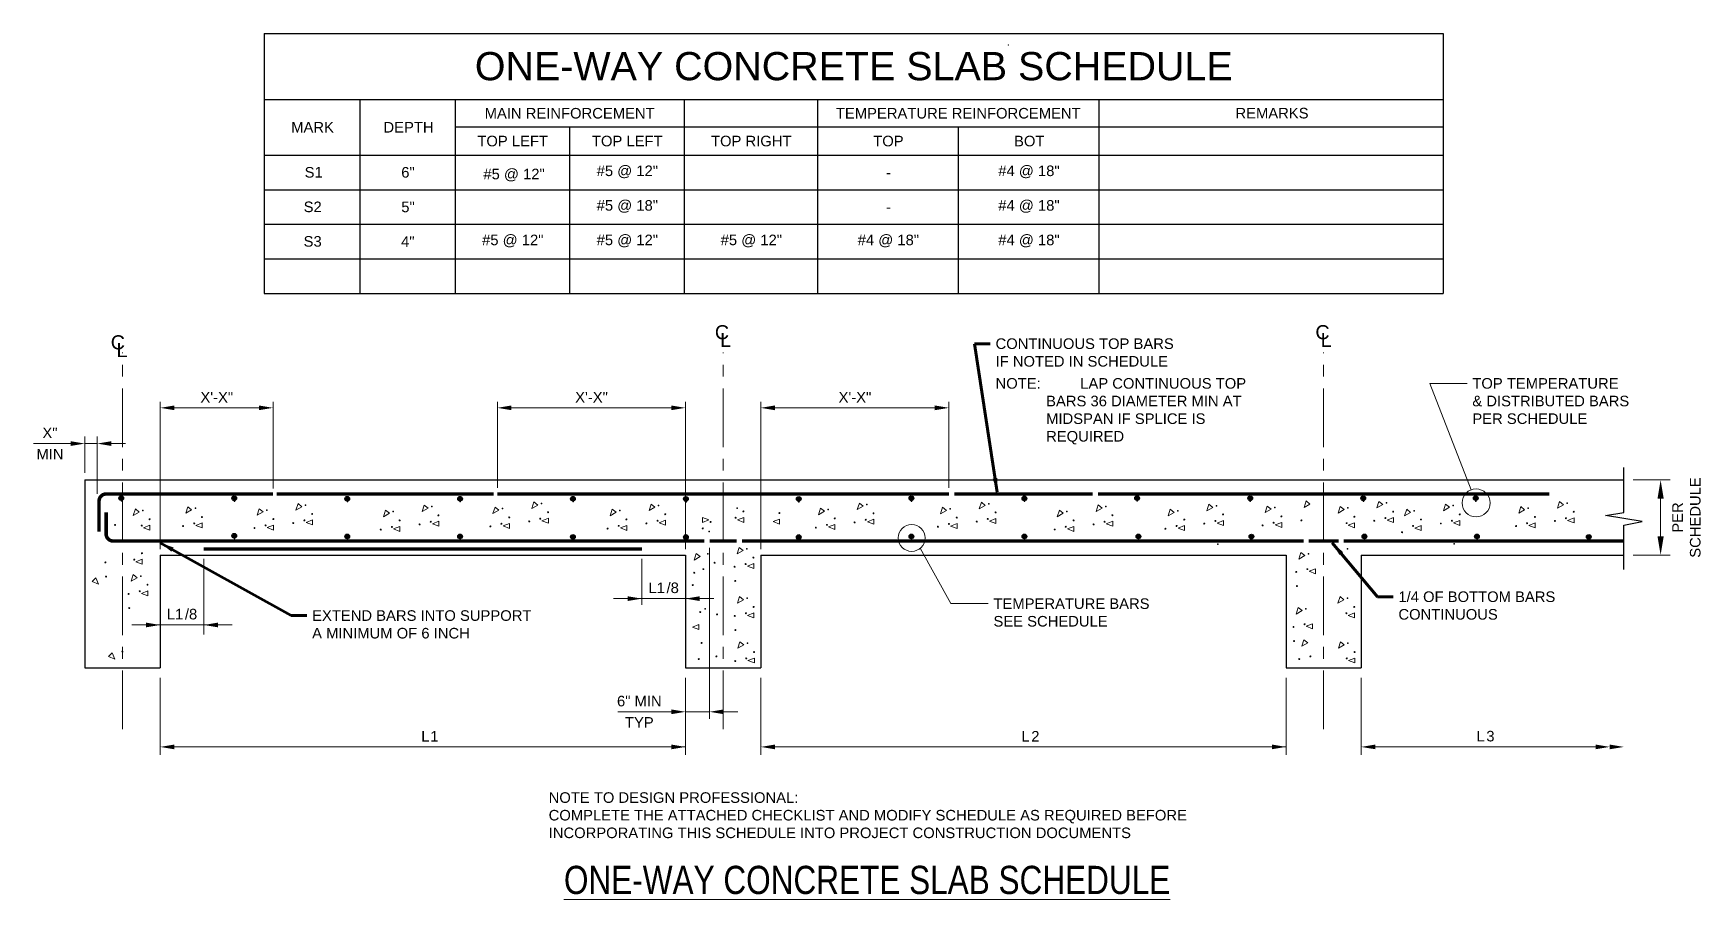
# Model space of a CAD drawing. Header units: inches. Extents: x 50 to 227, y 550 to 642.
import ezdxf

# ---------------------------------------------------------------- set-up
doc = ezdxf.new("R2010")
doc.units = ezdxf.units.IN
doc.header["$LTSCALE"] = 5
doc.header["$MEASUREMENT"] = 0
doc.linetypes.add('CENTER', pattern=[2, 1.25, -0.25, 0.25, -0.25])
doc.linetypes.add('HIDDEN', pattern=[0.375, 0.25, -0.125])
for name, color, linetype, lineweight in [('S-ANNO-DIMS', 1, 'Continuous', 20), ('S-ANNO-SCHD', 4, 'Continuous', 30), ('S-ANNO-TEXT', 7, 'Continuous', 20), ('S-DELT-PATT', 7, 'Continuous', 15), ('S-DETL', 3, 'Continuous', 30), ('S-GRID', 9, 'CENTER', 20)]:
    doc.layers.add(name, color=color, linetype=linetype, lineweight=lineweight)
doc.styles.add('Romans', font='arial.ttf')
doc.dimstyles.get("Standard").update_dxf_attribs({"dimtxt": 0.18, "dimasz": 0.18, "dimexe": 0.18, "dimexo": 0.0625, "dimgap": 0.09, "dimtad": 0, "dimtih": 1, "dimtoh": 1, "dimdec": 4, "dimzin": 0, "dimdsep": 46, "dimtxsty": 'Standard', "dimcen": 0.09, "dimadec": 0, "dimazin": 0, "dimtfac": 1, "dimtdec": 4, "dimtofl": 0, "dimtmove": 0, "dimatfit": 3, "dimfxl": 1, "dimtolj": 1, "dimtzin": 0, "dimarcsym": 0})

# ---------------------------------------------------------------- blocks, each defined once
blk = doc.blocks.new('*D0')
at = {"layer": 'Defpoints', "color": 0, "transparency": 16777216}
for p in [(56.44, 598.69), (55.13, 594.83), (56.44, 592.58)]:
    blk.add_point(p, dxfattribs=at)
at = {"layer": 'S-ANNO-DIMS', "transparency": 16777216}
for p, q in [((55.13, 595.58), (55.13, 599.44)), ((56.44, 593.33), (56.44, 599.44)), ((53.63, 598.69), (49.65, 598.69)), ((56.44, 598.69), (55.13, 598.69)), ((57.94, 598.69), (59.44, 598.69))]:
    blk.add_line(p, q, dxfattribs=at)
for points in [[(53.63, 598.94), (53.63, 598.44), (55.13, 598.69)], [(57.94, 598.94), (57.94, 598.44), (56.44, 598.69)]]:
    blk.add_solid(points, dxfattribs=at)
blk = doc.blocks.new('*D1')
at = {"layer": 'Defpoints', "color": 0, "transparency": 16777216}
for p in [(121.53, 588.34), (118.97, 573.78), (121.53, 570.17)]:
    blk.add_point(p, dxfattribs=at)
at = {"layer": 'S-ANNO-DIMS', "transparency": 16777216}
for p, q in [((121.53, 587.59), (121.53, 569.42)), ((117.47, 570.17), (111.78, 570.17)), ((121.53, 570.17), (118.97, 570.17)), ((123.03, 570.17), (124.53, 570.17))]:
    blk.add_line(p, q, dxfattribs=at)
for points in [[(117.47, 570.42), (117.47, 569.92), (118.97, 570.17)], [(123.03, 570.42), (123.03, 569.92), (121.53, 570.17)]]:
    blk.add_solid(points, dxfattribs=at)

msp = doc.modelspace()

# ---------------------------------------------------------------- hatches: boundary and pattern name
at = {"layer": 'S-DETL', "linetype": 'Continuous'}
h = msp.add_hatch(color=256, dxfattribs=at)
h.dxf.hatch_style = 1
h.paths.add_polyline_path([(59.240368, 592.891151, 1), (58.740368, 592.891151, 1)])
h = msp.add_hatch(color=256, dxfattribs=at)
h.dxf.hatch_style = 1
h.paths.add_polyline_path([(71.25065, 592.88378, 1), (70.75065, 592.88378, 1)])
h = msp.add_hatch(color=256, dxfattribs=at)
h.dxf.hatch_style = 1
h.paths.add_polyline_path([(83.258795, 592.820045, 1), (82.758795, 592.820045, 1)])
h = msp.add_hatch(color=256, dxfattribs=at)
h.dxf.hatch_style = 1
h.paths.add_polyline_path([(95.258795, 592.820045, 1), (94.758795, 592.820045, 1)])
h = msp.add_hatch(color=256, dxfattribs=at)
h.dxf.hatch_style = 1
h.paths.add_polyline_path([(107.258795, 592.820045, 1), (106.758795, 592.820045, 1)])
h = msp.add_hatch(color=256, dxfattribs=at)
h.dxf.hatch_style = 1
h.paths.add_polyline_path([(119.258795, 592.808737, 1), (118.758795, 592.808737, 1)])
h = msp.add_hatch(color=256, dxfattribs=at)
h.dxf.hatch_style = 1
h.paths.add_polyline_path([(131.258795, 592.808737, 1), (130.758795, 592.808737, 1)])
h = msp.add_hatch(color=256, dxfattribs=at)
h.dxf.hatch_style = 1
h.paths.add_polyline_path([(143.232036, 592.877883, 1), (142.732036, 592.877883, 1)])
h = msp.add_hatch(color=256, dxfattribs=at)
h.dxf.hatch_style = 1
h.paths.add_polyline_path([(155.246585, 592.864324, 1), (154.746585, 592.864324, 1)])
h = msp.add_hatch(color=256, dxfattribs=at)
h.dxf.hatch_style = 1
h.paths.add_polyline_path([(167.231297, 592.890265, 1), (166.731297, 592.890265, 1)])
h = msp.add_hatch(color=256, dxfattribs=at)
h.dxf.hatch_style = 1
h.paths.add_polyline_path([(179.24439, 592.884791, 1), (178.74439, 592.884791, 1)])
h = msp.add_hatch(color=256, dxfattribs=at)
h.dxf.hatch_style = 1
h.paths.add_polyline_path([(191.260751, 592.883883, 1), (190.760751, 592.883883, 1)])
h = msp.add_hatch(color=256, dxfattribs=at)
h.dxf.hatch_style = 1
h.paths.add_polyline_path([(203.217937, 592.888299, 1), (202.717937, 592.888299, 1)])
h = msp.add_hatch(color=256, dxfattribs=at)
h.dxf.hatch_style = 1
h.paths.add_polyline_path([(71.25065, 588.885719, 1), (70.75065, 588.885719, 1)])
h = msp.add_hatch(color=256, dxfattribs=at)
h.dxf.hatch_style = 1
h.paths.add_polyline_path([(83.258795, 588.821984, 1), (82.758795, 588.821984, 1)])
h = msp.add_hatch(color=256, dxfattribs=at)
h.dxf.hatch_style = 1
h.paths.add_polyline_path([(95.258795, 588.821984, 1), (94.758795, 588.821984, 1)])
h = msp.add_hatch(color=256, dxfattribs=at)
h.dxf.hatch_style = 1
h.paths.add_polyline_path([(107.258795, 588.76742, 1), (106.758795, 588.76742, 1)])
h = msp.add_hatch(color=256, dxfattribs=at)
h.dxf.hatch_style = 1
h.paths.add_polyline_path([(119.258795, 588.756112, 1), (118.758795, 588.756112, 1)])
h = msp.add_hatch(color=256, dxfattribs=at)
h.dxf.hatch_style = 1
h.paths.add_polyline_path([(131.258795, 588.756112, 1), (130.758795, 588.756112, 1)])
h = msp.add_hatch(color=256, dxfattribs=at)
h.dxf.hatch_style = 1
h.paths.add_polyline_path([(143.232036, 588.825258, 1), (142.732036, 588.825258, 1)])
h = msp.add_hatch(color=256, dxfattribs=at)
h.dxf.hatch_style = 1
h.paths.add_polyline_path([(155.246585, 588.811699, 1), (154.746585, 588.811699, 1)])
h = msp.add_hatch(color=256, dxfattribs=at)
h.dxf.hatch_style = 1
h.paths.add_polyline_path([(167.360406, 588.811138, 1), (166.860406, 588.811138, 1)])
h = msp.add_hatch(color=256, dxfattribs=at)
h.dxf.hatch_style = 1
h.paths.add_polyline_path([(179.373499, 588.805664, 1), (178.873499, 588.805664, 1)])
h = msp.add_hatch(color=256, dxfattribs=at)
h.dxf.hatch_style = 1
h.paths.add_polyline_path([(191.38986, 588.819766, 1), (190.88986, 588.819766, 1)])
h = msp.add_hatch(color=256, dxfattribs=at)
h.dxf.hatch_style = 1
h.paths.add_polyline_path([(203.347046, 588.824183, 1), (202.847046, 588.824183, 1)])
h = msp.add_hatch(color=256, dxfattribs=at)
h.dxf.hatch_style = 1
h.paths.add_polyline_path([(215.236382, 588.76656, 1), (214.736382, 588.76656, 1)])

# ---------------------------------------------------------------- linework, layer by layer
at = {"layer": 'S-ANNO-DIMS'}
for p, q in [((63.132452, 587.474046), (63.132452, 603.135932)), ((75.132452, 593.919674), (75.132452, 603.135932)), ((98.968798, 593.974046), (98.968798, 603.135932)), ((118.968798, 587.474046), (118.968798, 603.135932)), ((126.968798, 587.474046), (126.968798, 603.135932)), ((146.968798, 593.974046), (146.968798, 603.135932)), ((73.657242, 602.492692), (64.632452, 602.492692)), ((117.493588, 602.492692), (100.468798, 602.492692)), ((145.493588, 602.492692), (128.468798, 602.492692)), ((219.712739, 594.830806), (223.623652, 594.830806)), ((222.623652, 592.830806), (222.623652, 588.830806)), ((219.721395, 586.830806), (223.623652, 586.830806)), ((67.769501, 578.373051), (67.769501, 586.424022)), ((114.331749, 581.532469), (114.331749, 586.424022)), ((111.331749, 582.202232), (121.968798, 582.202232)), ((70.769501, 579.404339), (60.132452, 579.404339)), ((63.132452, 565.58914), (63.132452, 573.784823)), ((118.968798, 565.58914), (118.968798, 573.784823)), ((126.968798, 565.58914), (126.968798, 573.784823)), ((182.805145, 565.58914), (182.805145, 573.784823)), ((190.805145, 565.58914), (190.805145, 573.784823)), ((118.968798, 566.436221), (64.632452, 566.436221)), ((182.805145, 566.436221), (128.468798, 566.436221)), ((215.712739, 566.436221), (192.305145, 566.436221))]:
    msp.add_line(p, q, dxfattribs=at)
for points in [[(64.632452, 602.742692), (64.632452, 602.242692), (63.132452, 602.492692)], [(73.632452, 602.742692), (73.632452, 602.242692), (75.132452, 602.492692)], [(100.468798, 602.742692), (100.468798, 602.242692), (98.968798, 602.492692)], [(117.468798, 602.742692), (117.468798, 602.242692), (118.968798, 602.492692)], [(128.468798, 602.742692), (128.468798, 602.242692), (126.968798, 602.492692)], [(145.468798, 602.742692), (145.468798, 602.242692), (146.968798, 602.492692)], [(222.290318, 592.830806), (222.956985, 592.830806), (222.623652, 594.830806)], [(222.290318, 588.830806), (222.956985, 588.830806), (222.623652, 586.830806)], [(112.831749, 582.452232), (112.831749, 581.952232), (114.331749, 582.202232)], [(120.468798, 582.452232), (120.468798, 581.952232), (118.968798, 582.202232)], [(61.632452, 579.654339), (61.632452, 579.154339), (63.132452, 579.404339)], [(69.269501, 579.654339), (69.269501, 579.154339), (67.769501, 579.404339)], [(64.632452, 566.686221), (64.632452, 566.186221), (63.132452, 566.436221)], [(117.468798, 566.686221), (117.468798, 566.186221), (118.968798, 566.436221)], [(128.468798, 566.686221), (128.468798, 566.186221), (126.968798, 566.436221)], [(181.305145, 566.686221), (181.305145, 566.186221), (182.805145, 566.436221)], [(192.305145, 566.686221), (192.305145, 566.186221), (190.805145, 566.436221)], [(215.712739, 566.686221), (215.712739, 566.186221), (217.212739, 566.436221)], [(217.212739, 566.686221), (217.212739, 566.186221), (218.712739, 566.436221)]]:
    msp.add_solid(points, dxfattribs=at)
at = {"layer": 'S-ANNO-SCHD'}
for p, q in [((74.197271, 642.315935), (74.197271, 614.659674)), ((74.197271, 642.315935), (199.517791, 642.315935)), ((199.517791, 642.315935), (199.517791, 614.659674)), ((74.197271, 635.294015), (199.517791, 635.294015)), ((84.33646, 635.294015), (84.33646, 614.659674)), ((94.475649, 635.294015), (94.475649, 614.659674)), ((118.83609, 635.294015), (118.83609, 614.659674)), ((133.019095, 635.294015), (133.019095, 614.659674)), ((162.910781, 635.294015), (162.910781, 614.659674)), ((199.517791, 632.326742), (94.475649, 632.326742)), ((106.65587, 632.326742), (106.65587, 614.659674)), ((147.964938, 632.326742), (147.964938, 614.659674)), ((74.197271, 629.359469), (199.517791, 629.359469)), ((74.197271, 629.359469), (97.025917, 629.359469)), ((74.197271, 625.68452), (97.025917, 625.68452)), ((97.025917, 625.68452), (153.280828, 625.68452)), ((153.280828, 625.68452), (199.517791, 625.68452)), ((74.197271, 622.009572), (97.025917, 622.009572)), ((97.025917, 622.009572), (153.280828, 622.009572)), ((153.280828, 622.009572), (199.517791, 622.009572)), ((74.197271, 618.334623), (97.025917, 618.334623)), ((97.025917, 618.334623), (153.280828, 618.334623)), ((153.280828, 618.334623), (199.517791, 618.334623)), ((74.197271, 614.659674), (199.517791, 614.659674))]:
    msp.add_line(p, q, dxfattribs=at)
at = {"layer": 'S-ANNO-TEXT'}
for points in [[(202.048328, 605.092304), (198.079409, 605.092304), (202.469955, 593.770184)], [(151.145937, 581.672924), (147.177019, 581.672924), (143.931719, 587.571055)]]:
    msp.add_lwpolyline(points, dxfattribs=at)
for centre, radius in [((203.008795, 592.380653), 1.490351), ((143.008795, 588.658329), 1.426168)]:
    msp.add_circle(centre, radius, dxfattribs=at)
at = {"layer": 'S-ANNO-TEXT', "color": 7, "linetype": 'HIDDEN'}
msp.add_point((153.280828, 641.091246), dxfattribs=at)
at = {"layer": 'S-DELT-PATT', "flags": 128}
for points in [[(66.066644, 591.977546), (65.846353, 591.278371), (66.476422, 591.641137)], [(77.779665, 592.305461), (77.559374, 591.606287), (78.189443, 591.969052)], [(91.206879, 592.156085), (90.986588, 591.45691), (91.616657, 591.819676)], [(102.853298, 592.482384), (102.633007, 591.783209), (103.263076, 592.145975)], [(115.316909, 592.265487), (115.096618, 591.566313), (115.726687, 591.929078)], [(137.450014, 592.369929), (137.229723, 591.670755), (137.859792, 592.03352)], [(150.421322, 592.461104), (150.201031, 591.761929), (150.8311, 592.124694)], [(162.840293, 592.161571), (162.620002, 591.462396), (163.250071, 591.825162)], [(174.616913, 592.247147), (174.396622, 591.547973), (175.026691, 591.910738)], [(180.810955, 592.046287), (180.590664, 591.347112), (181.220733, 591.709877)], [(184.937515, 592.589473), (184.717224, 591.890299), (185.347293, 592.253064)], [(188.562105, 592.003493), (188.341814, 591.304319), (188.971883, 591.667084)], [(192.688665, 592.54668), (192.468374, 591.847505), (193.098443, 592.210271)], [(199.75979, 592.256696), (199.539499, 591.557522), (200.169568, 591.920287)], [(207.756879, 591.988821), (207.536588, 591.289647), (208.166657, 591.652412)], [(211.883439, 592.532008), (211.663148, 591.832833), (212.293217, 592.195599)], [(60.490459, 591.744412), (60.270167, 591.045237), (60.900237, 591.408003)], [(67.604707, 590.246368), (66.924532, 589.972992), (67.604707, 589.71619)], [(73.653105, 591.762275), (73.432814, 591.0631), (74.062883, 591.425866)], [(79.317728, 590.574284), (78.637553, 590.300908), (79.317728, 590.044106)], [(87.080319, 591.612898), (86.860028, 590.913723), (87.490097, 591.276489)], [(92.744942, 590.424907), (92.064767, 590.151531), (92.744942, 589.894729)], [(98.726738, 591.939197), (98.506447, 591.240023), (99.136516, 591.602788)], [(100.264801, 590.20802), (99.584626, 589.934644), (100.264801, 589.677842)], [(104.391361, 590.751207), (103.711186, 590.47783), (104.391361, 590.221028)], [(111.190349, 591.722301), (110.970058, 591.023126), (111.600127, 591.385891)], [(116.854972, 590.53431), (116.174797, 590.260933), (116.854972, 590.004132)], [(120.776849, 590.312556), (121.457024, 590.585932), (120.776849, 590.842734)], [(125.160748, 590.842734), (124.480572, 590.569358), (125.160748, 590.312556)], [(128.979832, 590.664862), (128.299656, 590.391486), (128.979832, 590.134684)], [(133.323454, 591.826742), (133.103163, 591.127568), (133.733232, 591.490333)], [(138.988078, 590.638752), (138.307902, 590.365375), (138.988078, 590.108573)], [(146.294762, 591.917917), (146.074471, 591.218742), (146.70454, 591.581508)], [(147.832826, 590.18674), (147.15265, 589.913363), (147.832826, 589.656561)], [(151.959386, 590.729926), (151.27921, 590.45655), (151.959386, 590.199748)], [(158.713733, 591.618384), (158.493442, 590.91921), (159.123511, 591.281975)], [(164.378356, 590.430393), (163.698181, 590.157017), (164.378356, 589.900215)], [(170.490353, 591.703961), (170.270062, 591.004786), (170.900131, 591.367551)], [(176.154977, 590.51597), (175.474801, 590.242593), (176.154977, 589.985792)], [(182.349018, 590.315109), (181.668843, 590.041733), (182.349018, 589.784931)], [(190.100169, 590.272316), (189.419993, 589.99894), (190.100169, 589.742138)], [(194.226729, 590.815503), (193.546553, 590.542126), (194.226729, 590.285324)], [(195.63323, 591.713509), (195.412939, 591.014335), (196.043008, 591.3771)], [(201.297854, 590.525519), (200.617678, 590.252142), (201.297854, 589.99534)], [(209.294942, 590.257644), (208.614767, 589.984268), (209.294942, 589.727466)], [(213.421502, 590.800831), (212.741327, 590.527454), (213.421502, 590.270652)], [(62.028522, 590.013235), (61.348347, 589.739858), (62.028522, 589.483056)], [(75.191168, 590.031097), (74.510993, 589.757721), (75.191168, 589.500919)], [(88.618382, 589.881721), (87.938207, 589.608344), (88.618382, 589.351542)], [(112.728412, 589.991123), (112.048237, 589.717747), (112.728412, 589.460945)], [(134.861518, 590.095565), (134.181342, 589.822189), (134.861518, 589.565387)], [(160.251796, 589.887207), (159.571621, 589.61383), (160.251796, 589.357028)], [(172.028417, 589.972783), (171.348241, 589.699407), (172.028417, 589.442605)], [(197.171294, 589.982332), (196.491118, 589.708956), (197.171294, 589.452154)], [(120.109858, 587.008824), (119.889567, 586.309649), (120.519636, 586.672415)], [(124.685807, 587.657687), (124.465516, 586.958512), (125.095585, 587.321277)], [(184.395594, 587.1145), (184.175303, 586.415325), (184.805372, 586.778091)], [(61.229214, 586.392769), (60.549039, 586.119393), (61.229214, 585.862591)], [(126.223871, 585.926509), (125.543695, 585.653133), (126.223871, 585.396331)], [(185.933657, 585.383322), (185.253482, 585.109946), (185.933657, 584.853144)], [(55.907592, 584.036871), (56.581855, 583.749221), (56.282485, 584.411764)], [(60.275568, 584.768458), (60.055277, 584.069283), (60.685346, 584.432049)], [(61.813631, 583.037281), (61.133456, 582.763904), (61.813631, 582.507102)], [(124.710512, 582.423366), (124.490221, 581.724191), (125.12029, 582.086957)], [(188.546859, 582.423366), (188.326568, 581.724191), (188.956637, 582.086957)], [(126.248576, 580.692189), (125.5684, 580.418812), (126.248576, 580.16201)], [(184.099086, 581.262925), (183.878795, 580.563751), (184.508864, 580.926516)], [(190.084922, 580.692189), (189.404747, 580.418812), (190.084922, 580.16201)], [(120.379069, 579.439039), (119.698893, 579.165662), (120.379069, 578.90886)], [(184.710902, 577.838018), (184.490611, 577.138843), (185.12068, 577.501609)], [(185.637149, 579.531748), (184.956974, 579.258372), (185.637149, 579.00157)], [(57.644574, 576.05314), (58.318837, 575.76549), (58.019467, 576.428033)], [(124.750888, 577.620252), (124.530597, 576.921077), (125.160666, 577.283843)], [(188.587234, 577.620252), (188.366943, 576.921077), (188.997012, 577.283843)], [(126.288951, 575.889075), (125.608776, 575.615698), (126.288951, 575.358896)], [(190.125298, 575.889075), (189.445122, 575.615698), (190.125298, 575.358896)]]:
    msp.add_lwpolyline(points, close=True, dxfattribs=at)
for points in [[(62.04775, 590.649445, -1), (61.94407, 590.649445, -1)], [(66.798536, 590.20121, -1), (66.694856, 590.20121, -1)], [(67.623935, 590.882579, -1), (67.520255, 590.882579, -1)], [(75.210396, 590.667307, -1), (75.106716, 590.667307, -1)], [(77.332935, 590.242558, -1), (77.229255, 590.242558, -1)], [(78.511557, 590.529126, -1), (78.407877, 590.529126, -1)], [(79.336956, 591.210494, -1), (79.233276, 591.210494, -1)], [(88.63761, 590.517931, -1), (88.53393, 590.517931, -1)], [(91.938771, 590.379749, -1), (91.835091, 590.379749, -1)], [(92.76417, 591.061117, -1), (92.66049, 591.061117, -1)], [(99.45863, 590.162862, -1), (99.35495, 590.162862, -1)], [(100.28403, 590.84423, -1), (100.18035, 590.84423, -1)], [(102.406568, 590.41948, -1), (102.302888, 590.41948, -1)], [(103.58519, 590.706048, -1), (103.48151, 590.706048, -1)], [(104.41059, 591.387417, -1), (104.30691, 591.387417, -1)], [(112.74764, 590.627333, -1), (112.64396, 590.627333, -1)], [(114.870178, 590.202584, -1), (114.766498, 590.202584, -1)], [(116.0488, 590.489151, -1), (115.94512, 590.489151, -1)], [(116.8742, 591.17052, -1), (116.77052, 591.17052, -1)], [(121.58302, 590.357714, -1), (121.6867, 590.357714, -1)], [(124.354576, 590.797575, -1), (124.250896, 590.797575, -1)], [(125.179976, 591.478944, -1), (125.076296, 591.478944, -1)], [(128.99906, 591.301072, -1), (128.89538, 591.301072, -1)], [(134.880746, 590.731775, -1), (134.777066, 590.731775, -1)], [(137.003284, 590.307025, -1), (136.899604, 590.307025, -1)], [(138.181906, 590.593593, -1), (138.078226, 590.593593, -1)], [(139.007306, 591.274962, -1), (138.903626, 591.274962, -1)], [(147.026654, 590.141581, -1), (146.922974, 590.141581, -1)], [(147.852054, 590.82295, -1), (147.748374, 590.82295, -1)], [(149.974592, 590.3982, -1), (149.870912, 590.3982, -1)], [(151.153214, 590.684768, -1), (151.049534, 590.684768, -1)], [(151.978614, 591.366136, -1), (151.874934, 591.366136, -1)], [(160.271024, 590.523417, -1), (160.167344, 590.523417, -1)], [(163.572185, 590.385235, -1), (163.468505, 590.385235, -1)], [(164.397584, 591.066604, -1), (164.293904, 591.066604, -1)], [(172.047645, 590.608993, -1), (171.943965, 590.608993, -1)], [(174.170183, 590.184244, -1), (174.066503, 590.184244, -1)], [(175.348805, 590.470811, -1), (175.245125, 590.470811, -1)], [(176.174205, 591.15218, -1), (176.070525, 591.15218, -1)], [(181.542847, 590.269951, -1), (181.439167, 590.269951, -1)], [(182.368246, 590.951319, -1), (182.264566, 590.951319, -1)], [(184.490784, 590.52657, -1), (184.387104, 590.52657, -1)], [(189.293997, 590.227158, -1), (189.190317, 590.227158, -1)], [(190.119397, 590.908526, -1), (190.015717, 590.908526, -1)], [(192.241935, 590.483776, -1), (192.138255, 590.483776, -1)], [(193.420557, 590.770344, -1), (193.316877, 590.770344, -1)], [(194.245957, 591.451713, -1), (194.142277, 591.451713, -1)], [(197.190522, 590.618542, -1), (197.086842, 590.618542, -1)], [(199.31306, 590.193792, -1), (199.20938, 590.193792, -1)], [(200.491682, 590.48036, -1), (200.388002, 590.48036, -1)], [(201.317082, 591.161729, -1), (201.213402, 591.161729, -1)], [(208.488771, 590.212486, -1), (208.385091, 590.212486, -1)], [(209.31417, 590.893854, -1), (209.21049, 590.893854, -1)], [(211.436708, 590.469104, -1), (211.333028, 590.469104, -1)], [(212.615331, 590.755672, -1), (212.511651, 590.755672, -1)], [(213.44073, 591.437041, -1), (213.33705, 591.437041, -1)], [(58.383459, 590.044274, -1), (58.279779, 590.044274, -1)], [(61.22235, 589.968076, -1), (61.11867, 589.968076, -1)], [(65.619913, 589.914642, -1), (65.516233, 589.914642, -1)], [(73.206375, 589.699371, -1), (73.102695, 589.699371, -1)], [(74.384997, 589.985939, -1), (74.281317, 589.985939, -1)], [(86.633588, 589.549994, -1), (86.529908, 589.549994, -1)], [(87.812211, 589.836562, -1), (87.708531, 589.836562, -1)], [(90.760148, 590.093181, -1), (90.656468, 590.093181, -1)], [(98.280008, 589.876294, -1), (98.176328, 589.876294, -1)], [(110.743618, 589.659397, -1), (110.639938, 589.659397, -1)], [(111.922241, 589.945965, -1), (111.818561, 589.945965, -1)], [(120.757621, 589.676345, -1), (120.861301, 589.676345, -1)], [(132.876724, 589.763839, -1), (132.773044, 589.763839, -1)], [(134.055346, 590.050407, -1), (133.951666, 590.050407, -1)], [(145.848032, 589.855013, -1), (145.744352, 589.855013, -1)], [(158.267003, 589.55548, -1), (158.163323, 589.55548, -1)], [(159.445625, 589.842048, -1), (159.341945, 589.842048, -1)], [(162.393563, 590.098667, -1), (162.289883, 590.098667, -1)], [(170.043623, 589.641057, -1), (169.939943, 589.641057, -1)], [(171.222245, 589.927625, -1), (171.118565, 589.927625, -1)], [(180.364224, 589.983383, -1), (180.260544, 589.983383, -1)], [(195.1865, 589.262734, -1), (195.08282, 589.262734, -1)], [(196.365122, 589.937174, -1), (196.261442, 589.937174, -1)], [(207.310149, 589.925918, -1), (207.206469, 589.925918, -1)], [(61.248443, 587.028979, -1), (61.144763, 587.028979, -1)], [(57.358458, 586.061043, -1), (57.254778, 586.061043, -1)], [(60.423043, 586.347611, -1), (60.319363, 586.347611, -1)], [(119.948179, 584.959373, -1), (119.844499, 584.959373, -1)], [(120.921056, 585.338164, -1), (120.817376, 585.338164, -1)], [(122.116539, 586.019533, -1), (122.012859, 586.019533, -1)], [(124.239077, 585.594783, -1), (124.135397, 585.594783, -1)], [(125.417699, 585.881351, -1), (125.314019, 585.881351, -1)], [(126.243099, 586.562719, -1), (126.139419, 586.562719, -1)], [(183.948864, 585.051596, -1), (183.845184, 585.051596, -1)], [(185.127486, 585.338164, -1), (185.023806, 585.338164, -1)], [(57.424526, 584.55246, -1), (57.320846, 584.55246, -1)], [(61.832859, 583.673491, -1), (61.729179, 583.673491, -1)], [(119.795303, 583.651387, -1), (119.691623, 583.651387, -1)], [(124.305145, 584.0862, -1), (124.201465, 584.0862, -1)], [(184.014931, 583.543013, -1), (183.911251, 583.543013, -1)], [(59.828838, 582.705554, -1), (59.725158, 582.705554, -1)], [(61.00746, 582.992122, -1), (60.90378, 582.992122, -1)], [(126.267804, 581.328399, -1), (126.164124, 581.328399, -1)], [(190.10415, 581.328399, -1), (190.00047, 581.328399, -1)], [(59.894905, 581.196971, -1), (59.791225, 581.196971, -1)], [(120.584875, 580.780729, -1), (120.481195, 580.780729, -1)], [(122.377299, 580.52835, -1), (122.273619, 580.52835, -1)], [(124.263782, 580.360462, -1), (124.160102, 580.360462, -1)], [(125.442404, 580.64703, -1), (125.338724, 580.64703, -1)], [(189.278751, 580.64703, -1), (189.175071, 580.64703, -1)], [(124.329849, 578.851879, -1), (124.226169, 578.851879, -1)], [(183.652356, 579.200022, -1), (183.548676, 579.200022, -1)], [(184.830978, 579.486589, -1), (184.727298, 579.486589, -1)], [(59.161508, 576.568729, -1), (59.057828, 576.568729, -1)], [(120.734374, 577.494861, -1), (120.630694, 577.494861, -1)], [(122.311228, 576.061682, -1), (122.207548, 576.061682, -1)], [(126.308179, 576.525285, -1), (126.204499, 576.525285, -1)], [(183.718423, 577.691439, -1), (183.614743, 577.691439, -1)], [(185.442794, 576.061682, -1), (185.339114, 576.061682, -1)], [(190.144526, 576.525285, -1), (190.040846, 576.525285, -1)], [(120.427825, 575.775114, -1), (120.324145, 575.775114, -1)], [(124.304158, 575.557348, -1), (124.200478, 575.557348, -1)], [(125.48278, 575.843916, -1), (125.3791, 575.843916, -1)], [(184.264172, 575.775114, -1), (184.160492, 575.775114, -1)], [(189.319126, 575.843916, -1), (189.215446, 575.843916, -1)]]:
    msp.add_lwpolyline(points, format="xyb", close=True, dxfattribs=at)
at = {"layer": 'S-DETL', "linetype": 'Continuous'}
for p, q in [((55.132452, 594.830806), (218.712739, 594.830806)), ((55.132452, 594.830806), (55.132452, 574.830806)), ((63.132452, 586.830806), (118.968798, 586.830806)), ((63.132452, 586.830806), (63.132452, 574.830806)), ((118.968798, 586.830806), (118.968798, 574.830806)), ((126.968798, 586.830806), (182.805145, 586.830806)), ((126.968798, 586.830806), (126.968798, 574.830806)), ((182.805145, 586.830806), (182.805145, 574.830806)), ((190.805145, 586.830806), (218.721395, 586.830806)), ((190.805145, 586.830806), (190.805145, 574.830806)), ((190.805145, 586.830806), (190.805145, 574.830806)), ((55.132452, 574.830806), (63.132452, 574.830806)), ((118.968798, 574.830806), (126.968798, 574.830806)), ((182.805145, 574.830806), (190.805145, 574.830806))]:
    msp.add_line(p, q, dxfattribs=at)
msp.add_lwpolyline([(218.712739, 585.305112), (218.712739, 590.021924), (220.656031, 590.422005), (216.769447, 591.038923), (218.712739, 591.362805), (218.712739, 596.155817)], dxfattribs=at)
at = {"layer": 'S-DETL', "const_width": 0.375}
for points in [[(75.132452, 593.330806), (57.382452, 593.330806, 0.4142135624), (56.632452, 592.580806), (56.632452, 589.330806)], [(57.382452, 591.389232), (57.382452, 589.080806, 0.4142135624), (58.132452, 588.330806)]]:
    msp.add_lwpolyline(points, format="xyb", dxfattribs=at)
at = {"layer": 'S-DETL', "linetype": 'HIDDEN', "const_width": 0.375}
for points in [[(75.507452, 593.330806), (98.593798, 593.330806)], [(147.531298, 593.330806), (162.242645, 593.330806)], [(121.531298, 588.339091), (124.406298, 588.330806)], [(185.226277, 588.330806), (188.384012, 588.330806)]]:
    msp.add_lwpolyline(points, dxfattribs=at)
at = {"layer": 'S-DETL', "const_width": 0.375}
for points in [[(98.968798, 593.330806), (146.968798, 593.330806)], [(162.805145, 593.330806), (210.805145, 593.330806)], [(120.968798, 588.339091), (58.132452, 588.330806)], [(184.663777, 588.330806), (124.968798, 588.330806)], [(218.712739, 588.330806), (188.946512, 588.330806)], [(114.331749, 587.487591), (67.769501, 587.487591)]]:
    msp.add_lwpolyline(points, dxfattribs=at)
at = {"layer": 'S-DETL', "linetype": 'Continuous'}
for centre in [(58.990368, 592.891151), (71.00065, 592.88378), (83.008795, 592.820045), (95.008795, 592.820045), (107.008795, 592.820045), (119.008795, 592.808737), (131.008795, 592.808737), (142.982036, 592.877883), (154.996585, 592.864324), (166.981297, 592.890265), (178.99439, 592.884791), (191.010751, 592.883883), (202.967937, 592.888299), (71.00065, 588.885719), (83.008795, 588.821984), (95.008795, 588.821984), (107.008795, 588.76742), (119.008795, 588.756112), (131.008795, 588.756112), (142.982036, 588.825258), (154.996585, 588.811699), (167.110406, 588.811138), (179.123499, 588.805664), (191.13986, 588.819766), (203.097046, 588.824183), (214.986382, 588.76656)]:
    msp.add_circle(centre, 0.25, dxfattribs=at)
at = {"layer": 'S-DETL', "color": 7, "linetype": 'HIDDEN'}
for p in [(59.005776, 592.588075), (71.016059, 592.580704), (78.580758, 592.14468), (83.024203, 592.516969), (92.007972, 591.995304), (95.024203, 592.516969), (103.654391, 592.321603), (107.024203, 592.516969), (116.118002, 592.104706), (119.024203, 592.505662), (131.024203, 592.505662), (138.251108, 592.209148), (142.997445, 592.574808), (151.222416, 592.300323), (155.011994, 592.561249), (163.641386, 592.00079), (166.996705, 592.587189), (175.418007, 592.086366), (179.009799, 592.581716), (191.02616, 592.580807), (193.489759, 592.385899), (200.560884, 592.095915), (202.983346, 592.585224), (212.684532, 592.371227), (61.291552, 591.583631), (66.867737, 591.816765), (74.454198, 591.601494), (87.881412, 591.452117), (99.527831, 591.778416), (111.991442, 591.56152), (124.456389, 591.82876), (134.124548, 591.665961), (147.095856, 591.757136), (159.514826, 591.457603), (171.291447, 591.54318), (181.612048, 591.885506), (189.363199, 591.842712), (196.434324, 591.552729), (208.557972, 591.82804), (71.016059, 588.582643), (83.024203, 588.518908), (95.024203, 588.518908), (107.024203, 588.464344), (119.024203, 588.453036), (121.481207, 589.326529), (131.024203, 588.453036), (142.997445, 588.522182), (155.011994, 588.508623), (167.125814, 588.508063), (179.138908, 588.502589), (191.155269, 588.51669), (203.112455, 588.521107), (215.00179, 588.463484), (121.360341, 586.953719), (125.486901, 587.496906), (151.222416, 588.247697), (175.547116, 588.00724), (185.196687, 586.953719), (189.323247, 587.496906), (193.618868, 588.321783), (200.689993, 588.031799), (61.076661, 584.607677), (125.511606, 582.262585), (189.347952, 582.262585), (121.063833, 581.102144), (184.900179, 581.102144), (125.551981, 577.459471), (189.388328, 577.459471)]:
    msp.add_point(p, dxfattribs=at)
at = {"layer": 'S-GRID'}
for p, q in [((59.132452, 568.315023), (59.132452, 608.363159)), ((122.968798, 568.315023), (122.968798, 608.363159)), ((186.805145, 568.315023), (186.805145, 608.363159))]:
    msp.add_line(p, q, dxfattribs=at)

# ---------------------------------------------------------------- texts
at = {"layer": 'S-ANNO-DIMS', "char_height": 1.125, "attachment_point": 5, "style": 'Romans'}
for s, insert in [('\\A1;X\'-X"', (69.144847, 603.617692)), ('\\A1;X\'-X"', (108.981193, 603.617692)), ('\\A1;X\'-X"', (136.981193, 603.617692)), ('X"', (51.414836, 599.834243)), ('\\A1;MIN    ', (51.414836, 597.565058)), ('\\A1;L{\\T1.2;1}/8', (116.650274, 583.346416)), ('\\A1;L{\\T1.2;1}/8', (65.450976, 580.548524)), ('\\A1;6" MIN', (114.063102, 571.302076)), ('\\A1;TYP    ', (114.063102, 569.040182)), ('\\A1;{\\T1.1;L}1', (91.800625, 567.563524)), ('\\A1;{\\T1.2;L}2', (155.636971, 567.563524)), ('\\A1;{\\T1.2;L}3', (204.008942, 567.5735))]:
    msp.add_mtext(s, dxfattribs=dict(at, insert=insert))
at = {"layer": 'S-ANNO-DIMS', "insert": (225.372003, 590.830806), "char_height": 1.125, "attachment_point": 5, "rotation": 90, "style": 'Romans'}
msp.add_mtext('\\A1;PER\\PSCHEDULE', dxfattribs=at)
at = {"layer": 'S-ANNO-TEXT', "linetype": 'HIDDEN', "style": 'Romans'}
for s, p in [('C', (57.871262, 608.709146)), ('C', (122.091113, 609.785793)), ('L', (122.651394, 608.963159)), ('C', (185.92746, 609.785793)), ('L', (186.487741, 608.963159)), ('L', (58.489577, 607.886512))]:
    msp.add_text(s, height=1.5, dxfattribs=at).set_placement(p)
at = {"layer": 'S-ANNO-TEXT', "style": 'Romans', "width": 0.8}
msp.add_text('%%UONE-WAY CONCRETE SLAB SCHEDULE', height=3, dxfattribs=at).set_placement((106.048467, 550.792371))
at = {"layer": 'S-ANNO-TEXT', "style": 'Romans'}
for s, insert, char_height, attachment_point in [('ONE-WAY CONCRETE SLAB SCHEDULE', (136.857531, 638.804975), 3, 5), ('MARK ', (77.056387, 632.889242), 1.125, 1), ('DEPTH', (86.866747, 632.889242), 1.125, 1), ('MAIN REINFORCEMENT', (106.65587, 633.810378), 1.125, 5), ('TEMPERATURE REINFORCEMENT', (147.964938, 633.810378), 1.125, 5), ('REMARKS', (177.431032, 634.392063), 1.125, 1), ('TOP LEFT', (96.845048, 631.425174), 1.125, 1), ('TOP LEFT', (109.025268, 631.425174), 1.125, 1), ('TOP RIGHT', (121.683518, 631.425174), 1.125, 1), ('TOP', (138.929218, 631.425174), 1.125, 1), ('BOT', (153.895781, 631.425174), 1.125, 1), ('S1', (78.485275, 628.103679), 1.125, 1), ('6"', (88.756456, 628.096389), 1.125, 1), ('#5 @ 12"', (97.486644, 627.919736), 1.125, 1), ('#5 @ 12"', (109.529446, 628.260228), 1.125, 1), ('-', (140.279832, 628.084494), 1.125, 1), ('#4 @ 18"', (152.221326, 628.260228), 1.125, 1), ('S2', (78.382444, 624.428731), 1.125, 1), ('5"', (88.759525, 624.419138), 1.125, 1), ('#5 @ 18"', (109.529446, 624.585279), 1.125, 1), ('#4 @ 18"', (152.221326, 624.585279), 1.125, 1), ('-', (140.279832, 624.409546), 1.125, 1), ('S3', (78.376689, 620.754166), 1.125, 1), ('4"', (88.736887, 620.734597), 1.125, 1), ('#5 @ 12"', (97.349226, 620.910331), 1.125, 1), ('#5 @ 12"', (109.529446, 620.910331), 1.125, 1), ('#5 @ 12"', (122.711059, 620.910331), 1.125, 1), ('#4 @ 18"', (137.275483, 620.910331), 1.125, 1), ('#4 @ 18"', (152.221326, 620.910331), 1.125, 1), ('\\A1;\\pxql;CONTINUOUS TOP BARS \\P\\pa0.25;IF NOTED IN SCHEDULE', (151.928618, 609.87803), 1.125, 1), ('\\A1;\\pxql;TOP TEMPERATURE\\P& DISTRIBUTED BARS\\PPER SCHEDULE', (202.610828, 605.654804), 1.125, 1), ('\\A1;\\pxql;TEMPERATURE BARS \\PSEE SCHEDULE', (151.708437, 582.235424), 1.125, 1), ('\\A1;\\pxql;1/4 OF BOTTOM BARS\\PCONTINUOUS', (194.753303, 582.97115), 1.125, 1), ('\\A1;\\pxql;EXTEND BARS INTO SUPPORT \\PA MINIMUM OF 6 INCH', (79.280761, 580.966451), 1.125, 1), ('NOTE TO DESIGN PROFESSIONAL: \\PCOMPLETE THE ATTACHED CHECKLIST AND MODIFY SCHEDULE AS REQUIRED BEFORE \\PINCORPORATING THIS SCHEDULE INTO PROJECT CONSTRUCTION DOCUMENTS', (104.424815, 561.612119), 1.12499999, 1)]:
    msp.add_mtext(s, dxfattribs=dict(at, insert=insert, char_height=char_height, attachment_point=attachment_point))
at = {"layer": 'S-ANNO-TEXT', "insert": (151.928618, 605.654804), "char_height": 1.125, "width": 29.47134307, "attachment_point": 1, "style": 'Romans'}
msp.add_mtext('\\A1;\\pxi-4.7778,l4.7778,a0.25,ql;NOTE:^ILAP CONTINUOUS TOP BARS 36 DIAMETER MIN AT MIDSPAN IF SPLICE IS REQUIRED', dxfattribs=at)

# ---------------------------------------------------------------- dimensions: what is measured, and where the dimension line sits
at = {"layer": 'S-ANNO-DIMS'}
for base, p1, p2, override, picture, middle in [((56.444952, 598.690058), (55.132452, 594.830806), (56.444952, 592.580806), {"dimscale": 12, "dimtxt": 0.09375, "dimasz": 0.125, "dimexe": 0.0625, "dimgap": 0.0625, "dimtih": 0, "dimtoh": 0, "dimdec": 5, "dimrnd": 0.03125, "dimzin": 7, "dimlunit": 4, "dimtxsty": 'Romans', "dimcen": 0.125, "dimclrd": 256, "dimclre": 256, "dimclrt": 256, "dimadec": 4, "dimtdec": 5, "dimtofl": 1, "dimtvp": 1, "dimfrac": 2, "dimtzin": 3, "dimlwd": 65535, "dimlwe": 65535}, '*D0', (50.39722, 598.690058)), ((121.531298, 570.165182), (118.968798, 573.784823), (121.531298, 588.339091), {"dimscale": 12, "dimtxt": 0.09375, "dimasz": 0.125, "dimexe": 0.0625, "dimgap": 0.0625, "dimtih": 0, "dimtoh": 0, "dimdec": 5, "dimrnd": 0.03125, "dimzin": 7, "dimlunit": 4, "dimtxsty": 'Romans', "dimcen": 0.125, "dimse1": 1, "dimse2": 0, "dimclrd": 256, "dimclre": 256, "dimclrt": 256, "dimadec": 4, "dimtdec": 5, "dimtofl": 1, "dimtvp": 1, "dimfrac": 2, "dimtzin": 3, "dimlwd": 65535, "dimlwe": 65535}, '*D1', (112.532407, 570.165182))]:
    dim = msp.add_linear_dim(base=base, p1=p1, p2=p2, text=' ', dimstyle='Standard', override=override, dxfattribs=at)
    dim.commit()
    dim.dimension.update_dxf_attribs({"geometry": picture, "text_midpoint": middle, "dimtype": 128})

# ---------------------------------------------------------------- leaders
at = {"layer": 'S-ANNO-TEXT'}
for points in [[(152.097605, 593.507178), (149.703049, 609.31553), (151.366118, 609.31553)], [(63.132452, 588.143744), (77.055192, 580.427574), (78.718261, 580.427428)], [(187.717651, 588.143306), (192.527734, 582.408797), (194.190803, 582.40865)]]:
    msp.add_leader(points, dimstyle='Standard', override={"dimscale": 12, "dimtxt": 0.09375, "dimasz": 0.125, "dimexe": 0.0625, "dimgap": 0.0625, "dimtih": 0, "dimtoh": 0, "dimdec": 5, "dimlfac": 12, "dimrnd": 0.03125, "dimzin": 7, "dimlunit": 4, "dimtxsty": 'Romans', "dimcen": 0.125, "dimclrd": 256, "dimclre": 256, "dimclrt": 256, "dimadec": 4, "dimtdec": 5, "dimtofl": 1, "dimtvp": 1, "dimfrac": 2, "dimtzin": 3, "dimlwd": 65535, "dimlwe": 65535}, dxfattribs=at)

doc.saveas('drawing.dxf')
